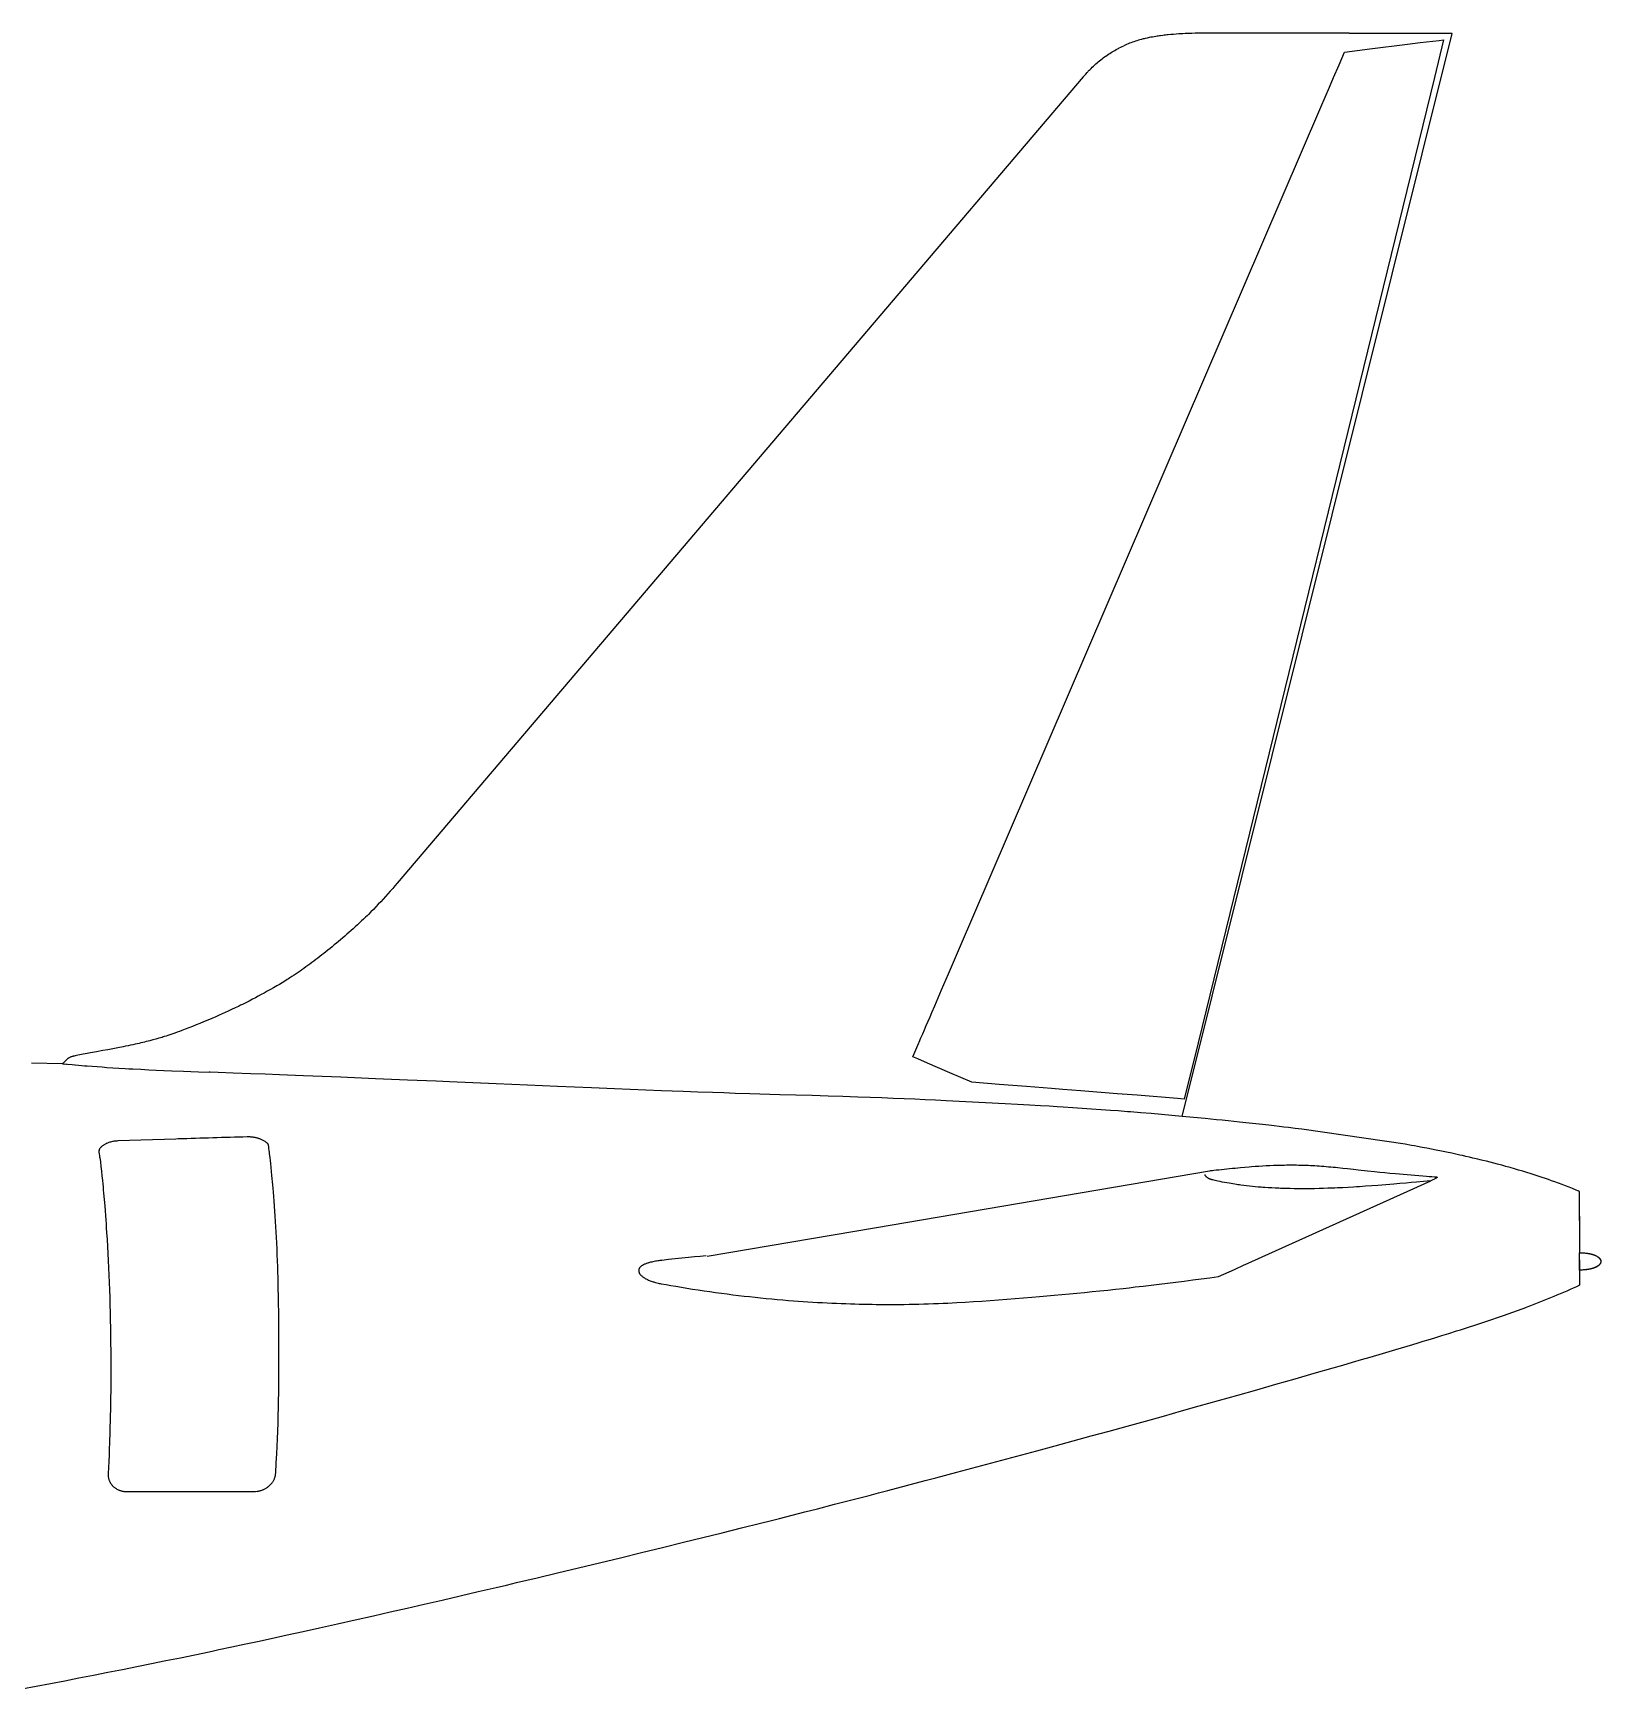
# Model space of a CAD drawing. Extents: x -17108 to 71323, y -8319 to 54197.
# Drawn here: x 18540 to 27521, y 43961 to 53446 of the extents above; entities that cross this region are included whole.
import ezdxf

# ---------------------------------------------------------------- set-up
doc = ezdxf.new("R2010")
doc.units = 0
doc.layers.get('0').update_dxf_attribs({"linetype": 'CONTINUOUS'})

msp = doc.modelspace()

# ---------------------------------------------------------------- linework, layer by layer
at = {"color": 7}
for p, q in [((25122.5, 47240.3), (26668.7, 53444)), ((26080.1, 53445.9), (26669.1, 53445.9)), ((26620.5, 53407.7), (26567.8, 53192.4)), ((24555.5, 53194.7), (20626.5, 48575.9)), ((26567.8, 53192.4), (25213.8, 47661.6)), ((25213.8, 47661.6), (25135, 47339.6)), ((18737.8, 47570.1), (18721.2, 47554.4)), ((18737.8, 47570.1), (18721.2, 47554.4)), ((25135, 47339.6), (25095.3, 47342.8)), ((25483.6, 46391.6), (26546.9, 46871.9)), ((27399.3, 46359.6), (27399.4, 46459.5))]:
    msp.add_line(p, q, dxfattribs=at)
at = {"color": 7, "ltscale": 0.000884315}
msp.add_line((18707.8, 47541.5), (18707.8, 47541.5), dxfattribs=at)
at = {"color": 7, "ltscale": 0.055188}
msp.add_line((18710.3, 47541.3), (18712.5, 47541.1), dxfattribs=at)
at = {"color": 7, "ltscale": 0.060662}
msp.add_line((18718.8, 47540.6), (18721.3, 47540.4), dxfattribs=at)
at = {"color": 7, "ltscale": 0.015385}
msp.add_line((18732, 47539.4), (18732.6, 47539.4), dxfattribs=at)
at = {"color": 7, "ltscale": 0.045091}
msp.add_line((18779.8, 47535.2), (18781.6, 47535.1), dxfattribs=at)
at = {"color": 7, "ltscale": 0.000308816}
msp.add_line((25122.5, 47240.3), (25122.5, 47240.2), dxfattribs=at)
msp.add_line((25122.5, 47240.3), (25122.5, 47240.2), dxfattribs=at)
at = {"color": 7, "ltscale": 0.379585}
msp.add_line((19372.2, 47111), (19357, 47110.6), dxfattribs=at)
at = {"color": 7, "ltscale": 9.76563e-05}
msp.add_line((27399.3, 46810.3), (27399.3, 46810.3), dxfattribs=at)
msp.add_line((27399.3, 46810.3), (27399.3, 46810.3), dxfattribs=at)
at = {"color": 7, "ltscale": 0.029786}
msp.add_line((27399.3, 46274.1), (27399.3, 46275.3), dxfattribs=at)
at = {"color": 7, "ltscale": 0.020221}
msp.add_line((27399.3, 46273.3), (27399.3, 46274.1), dxfattribs=at)
at = {"color": 7}
for points in [[(25269.1, 53445.9), (25256.9, 53445.9), (25244.8, 53445.8), (25228.7, 53445.6), (25212.6, 53445.4), (25196.6, 53445.1), (25177.6, 53444.6), (25158.7, 53444), (25149.3, 53443.6), (25139.9, 53443.2), (25127.4, 53442.6), (25115, 53441.9), (25102.7, 53441.2), (25087.4, 53440.1), (25072.2, 53438.9), (25057.1, 53437.6), (25042.1, 53436.1), (25034.6, 53435.4), (25027.2, 53434.5), (25019.8, 53433.7), (25012.5, 53432.8), (24999, 53431), (24992.2, 53430.1), (24985.4, 53429.1), (24978.8, 53428.1), (24972.3, 53427), (24962.4, 53425.4), (24952.6, 53423.6), (24942.8, 53421.8), (24933.1, 53419.9), (24921.9, 53417.5), (24910.8, 53415), (24905.2, 53413.7), (24899.7, 53412.4), (24894.3, 53411), (24888.9, 53409.6), (24880.2, 53407.2), (24871.6, 53404.8), (24863.1, 53402.3), (24854.7, 53399.7), (24846.3, 53396.9), (24837.8, 53394), (24829.3, 53390.9), (24820.9, 53387.8), (24812.6, 53384.5), (24804.4, 53381.1), (24796.3, 53377.6), (24788.3, 53373.9)], [(26080.1, 53445.9), (26031.6, 53445.9), (25809.5, 53445.9), (25690.2, 53445.9), (25476.1, 53445.8), (25384.8, 53445.8), (25338.8, 53445.8), (25269.1, 53445.9)], [(26052.7, 53337.7), (26197.4, 53355.5), (26414.1, 53382.2), (26486.3, 53391.2), (26522.4, 53395.6), (26558.5, 53400.1), (26594.5, 53404.5), (26620.5, 53407.7)], [(24555.5, 53194.7), (24562.7, 53203.1), (24570.1, 53211.4), (24577.5, 53219.6), (24581.3, 53223.6), (24585.1, 53227.6), (24590.1, 53232.9), (24595.3, 53238.1), (24600.4, 53243.3), (24607.2, 53249.9), (24614, 53256.4), (24620.9, 53262.8), (24627.9, 53269), (24634.9, 53275.2), (24642.1, 53281.3), (24649.3, 53287.3), (24656.3, 53293), (24663.5, 53298.5), (24670.7, 53304), (24678, 53309.4), (24685.4, 53314.7), (24692.9, 53319.8), (24700.4, 53324.9), (24708, 53329.9), (24715, 53334.3), (24722.1, 53338.7), (24729.2, 53342.9), (24736.5, 53347.1), (24743.7, 53351.2), (24748.3, 53353.7), (24752.8, 53356.2), (24757.5, 53358.6), (24762.1, 53361.1), (24771.5, 53365.8), (24779.8, 53369.9), (24788.3, 53373.9)], [(25990.3, 53192.4), (26021.5, 53265), (26052.7, 53337.7)], [(23614, 47661.6), (23616, 47666.2), (23626, 47689.5), (23636.2, 47713.1), (23646.3, 47736.7), (23657, 47761.6), (23667.7, 47786.4), (23678.2, 47811), (23688.8, 47835.5), (23705.4, 47874.2), (23744.8, 47966.1), (23784.1, 48057.6), (23847, 48203.9), (24022.7, 48612.8), (25916.9, 53021.5), (25965.8, 53135.4), (25990.3, 53192.4)], [(20626.5, 48575.9), (20613.3, 48560.5), (20600, 48545.1), (20586.5, 48529.9), (20573, 48514.8), (20559.3, 48499.8), (20545.5, 48484.8), (20531.7, 48470), (20517.7, 48455.3), (20503.6, 48440.8), (20489.5, 48426.3), (20475.2, 48411.9), (20460.8, 48397.7)], [(20460.9, 48397.7), (20453, 48390), (20445.2, 48382.4), (20433.4, 48371), (20421.5, 48359.8), (20409.7, 48348.6), (20397.7, 48337.5), (20385.8, 48326.5), (20373.8, 48315.6), (20361.8, 48304.8), (20349.7, 48294.1), (20337.7, 48283.5), (20325.7, 48273), (20313.6, 48262.6), (20301.5, 48252.3), (20289.5, 48242.2), (20277.4, 48232.1), (20265.4, 48222.2), (20253.4, 48212.4), (20241.5, 48202.7), (20229.5, 48193.1), (20217.6, 48183.7), (20205.7, 48174.3), (20194, 48165.2), (20182.2, 48156.1), (20170.6, 48147.2), (20158.9, 48138.3), (20147.5, 48129.7), (20136, 48121.1), (20124.7, 48112.8), (20113.4, 48104.5), (20102.4, 48096.4), (20091.3, 48088.4), (20080.5, 48080.7), (20069.7, 48073)], [(20069.8, 48073), (20058.8, 48065.3), (20047.3, 48057.4), (20035.4, 48049.4), (20023.1, 48041.2), (20010.5, 48033.1), (20003.3, 48028.5), (19996.1, 48024), (19981.4, 48014.8), (19966.5, 48005.7), (19951.4, 47996.7), (19936.1, 47987.7), (19927.1, 47982.4), (19918.1, 47977.2), (19900, 47966.9), (19881.8, 47956.7), (19863.8, 47946.7), (19846.9, 47937.6), (19830.2, 47928.6), (19813.8, 47919.9), (19797.6, 47911.5), (19787.6, 47906.3), (19777.7, 47901.2), (19758.3, 47891.5), (19739.5, 47882.1), (19728.8, 47876.9), (19715.9, 47870.6), (19696.8, 47861.5), (19677.5, 47852.3), (19657.6, 47843), (19640.6, 47835.2), (19623.2, 47827.4), (19605.5, 47819.5), (19587.5, 47811.5), (19564.2, 47801.4), (19540.6, 47791.4), (19516.8, 47781.4), (19495.7, 47772.6), (19474.5, 47764), (19453.5, 47755.6), (19432.5, 47747.3), (19412, 47739.4), (19401.8, 47735.5), (19391.7, 47731.7), (19378.3, 47726.8), (19365.2, 47722), (19352.2, 47717.3), (19335.2, 47711.4), (19318.4, 47705.6), (19312.8, 47703.8), (19302.7, 47700.5), (19291.9, 47697.1), (19285.4, 47695.1), (19278.7, 47693.1), (19269.9, 47690.6), (19260.9, 47688), (19243.7, 47683.2), (19226.3, 47678.5), (19209, 47673.9), (19198.5, 47671.2), (19188.3, 47668.6), (19178.3, 47666.1), (19168.7, 47663.7), (19158, 47661.2), (19148, 47658.8), (19136.8, 47656.4), (19124, 47653.6), (19111, 47650.8), (19097.9, 47648.1), (19084.7, 47645.3), (19070.4, 47642.4), (19055.9, 47639.4), (19026.5, 47633.6), (18997.6, 47627.9), (18968.7, 47622.4), (18940.4, 47617), (18903.9, 47610.2), (18869.7, 47604), (18849.4, 47600.3), (18827.5, 47596.3), (18807.1, 47592.5), (18797.3, 47590.7), (18788.8, 47589), (18781.3, 47587.5), (18775.4, 47586.2), (18772.8, 47585.6), (18770.2, 47585), (18767.7, 47584.3), (18764, 47583.3), (18760.3, 47582.1), (18756.7, 47580.8), (18753.2, 47579.4), (18749.9, 47577.9), (18747.2, 47576.5), (18744.7, 47575.1), (18742.4, 47573.7), (18740.4, 47572.3), (18738.9, 47571.1), (18737.8, 47570.1)], [(23579.5, 47581.6), (23585.2, 47595), (23596.8, 47621.6), (23602.5, 47634.9), (23614, 47661.6)], [(18707.7, 47541.6), (18531.6, 47545.3)], [(18707.7, 47541.6), (18707.7, 47541.6), (18707.7, 47541.6), (18707.7, 47541.6), (18707.7, 47541.6), (18707.7, 47541.5), (18708.7, 47541.4), (18714.3, 47540.9), (18736.3, 47539.1), (18764.7, 47536.6), (18781.6, 47535), (18799.8, 47533.5), (18816.8, 47532), (18834.2, 47530.7), (18850.1, 47529.5)], [(18850.1, 47529.5), (18878.3, 47527.3), (18906.8, 47525.3), (18935, 47523.3), (18963.5, 47521.3), (18997.6, 47519.1), (19032, 47516.9), (19066.8, 47514.8), (19089.1, 47513.6), (19111.6, 47512.3), (19156.8, 47510), (19202.4, 47507.7), (19245.8, 47505.7), (19289.8, 47503.7), (19334.4, 47501.8)], [(23918.6, 47436), (23791.5, 47490.6), (23664.3, 47545.2), (23607.7, 47569.5), (23579.5, 47581.6)], [(19334.4, 47501.8), (19401.6, 47499.1), (19444.5, 47497.4), (19487.7, 47495.7), (19549.2, 47493.4)], [(20303.6, 47464.4), (20089, 47473), (19950.9, 47478.5), (19869.7, 47481.7), (19787.2, 47484.8), (19687, 47488.5), (19600.3, 47491.6), (19554.6, 47493.2), (19549.2, 47493.4)], [(22140.3, 47387.4), (21960.5, 47394.6), (21871.6, 47398.2), (21739.3, 47403.6), (21543.5, 47411.8), (21372.8, 47419), (21192.8, 47426.7), (20925.6, 47438.2), (20848.3, 47441.6), (20685.3, 47448.5), (20500.8, 47456.3), (20341.3, 47462.9), (20303.6, 47464.4)], [(25095.3, 47342.8), (24865.4, 47361), (24750.5, 47370.1), (24542.6, 47386.5), (24438.6, 47394.8), (24373.7, 47399.9), (24230.7, 47411.3), (24074.6, 47423.7), (23918.6, 47436)], [(24108.6, 47313.1), (23770.6, 47330.1), (23710.1, 47333), (23651, 47335.8), (23591.7, 47338.5), (23530.6, 47341.1), (23468, 47343.7), (23401.9, 47346.3), (23336, 47348.7), (23264, 47351.3), (23221.7, 47352.7), (23179.5, 47354), (23095, 47356.6), (23002.5, 47359.4), (22910.1, 47362), (22817.4, 47364.6), (22703.8, 47367.9), (22646.9, 47369.6), (22561.4, 47372.2), (22497.2, 47374.3), (22432.8, 47376.5), (22348.3, 47379.4), (22263.5, 47382.6), (22202, 47384.9), (22140.3, 47387.4)], [(25122.5, 47240.2), (25063.3, 47245.7), (25004.2, 47250.9), (24945, 47256), (24885.9, 47261), (24826.8, 47265.8), (24810, 47267.1), (24756, 47271.3), (24712, 47274.7), (24658, 47278.7), (24604, 47282.6), (24550, 47286.3), (24495.8, 47290), (24441.6, 47293.6), (24406.9, 47295.8), (24360.8, 47298.6), (24311.8, 47301.6), (24248.8, 47305.3), (24179.8, 47309.2), (24108.6, 47313.1)], [(26400.6, 47080.3), (25807.3, 47166.9), (25769.8, 47171.5), (25732.4, 47176), (25705, 47179.2), (25677.7, 47182.4), (25648.8, 47185.8), (25619.9, 47189.1), (25563.7, 47195.4), (25507.4, 47201.5), (25451.1, 47207.6), (25418.3, 47211), (25385.5, 47214.4), (25352.6, 47217.8), (25319.7, 47221.1), (25254, 47227.7), (25188.3, 47234), (25122.5, 47240.3)], [(18921.7, 47056.3), (18920.9, 47055.3), (18920.2, 47054.2), (18919.6, 47053.1), (18919.1, 47052), (18918.7, 47050.8), (18918.4, 47049.7), (18918.2, 47048.5), (18918.1, 47047.2), (18918.1, 47046), (18918.2, 47044.7)], [(19025.5, 47099.5), (19020.3, 47099.2), (19015, 47098.8), (19009.8, 47098.3), (19004.6, 47097.6), (18999.5, 47096.8), (18994.4, 47095.8), (18989.4, 47094.7), (18984.5, 47093.5), (18979.7, 47092.2), (18974.9, 47090.7), (18970.3, 47089.1), (18965.9, 47087.3), (18961.5, 47085.5), (18959.4, 47084.5), (18957.3, 47083.5), (18953.8, 47081.7), (18950.3, 47079.8), (18947, 47077.9), (18943.8, 47075.9), (18940.7, 47073.8), (18937.8, 47071.6), (18934.9, 47069.4), (18932, 47066.9), (18929.2, 47064.4), (18926.5, 47061.7), (18924, 47059), (18921.7, 47056.3)], [(19357, 47110.6), (19292.3, 47108.5), (19225.1, 47106.3), (19157.4, 47104), (19091.9, 47101.8), (19025.5, 47099.5)], [(19798.5, 47121.1), (19793.4, 47121.6), (19788.2, 47122.1), (19783, 47122.4), (19777.8, 47122.6), (19772.6, 47122.7), (19767.3, 47122.6)], [(19815.3, 47118.1), (19812.5, 47118.7), (19809.8, 47119.3), (19807.1, 47119.8), (19804.4, 47120.2), (19801.4, 47120.6), (19798.5, 47121.1)], [(19882.4, 47086.2), (19879.7, 47088.5), (19876.9, 47090.7), (19873.6, 47093.2), (19870.1, 47095.7), (19866.4, 47098), (19862.6, 47100.3), (19858.6, 47102.5), (19854.5, 47104.6), (19850.2, 47106.7), (19845.8, 47108.6), (19842.6, 47109.9), (19839.4, 47111.1), (19836.1, 47112.3), (19833.6, 47113.2), (19831, 47114), (19828.5, 47114.8), (19823.3, 47116.2), (19820.7, 47116.9), (19818, 47117.5), (19815.3, 47118.1)], [(19888.8, 47075), (19888.5, 47076.5), (19888.1, 47078), (19887.5, 47079.5), (19886.8, 47080.9), (19885.9, 47082.3), (19884.9, 47083.6), (19883.7, 47084.9), (19882.4, 47086.2)], [(27399.3, 46810.3), (27379.3, 46818.5), (27359.3, 46826.5), (27339.2, 46834.4), (27319.1, 46842.2), (27298.9, 46849.8), (27278.7, 46857.3), (27258.4, 46864.7), (27238, 46871.9), (27220.6, 46878.1), (27203.1, 46884.1), (27185.5, 46890), (27168, 46895.8), (27156.3, 46899.7), (27144.5, 46903.5), (27121, 46911), (27097.5, 46918.4), (27073.6, 46925.7), (27049.6, 46932.8), (27025.6, 46939.8), (27001.6, 46946.7), (26977.5, 46953.5), (26953.4, 46960.1), (26929.3, 46966.5), (26908.1, 46972.1), (26886.9, 46977.6), (26865.7, 46982.9), (26844.5, 46988.2), (26830.3, 46991.7), (26816.1, 46995.1), (26787.7, 47001.9), (26767.8, 47006.6), (26747.8, 47011.1), (26727.7, 47015.7), (26712.7, 47019), (26697.7, 47022.3), (26667.6, 47028.8), (26637.5, 47035.2), (26607.3, 47041.4), (26577.1, 47047.4), (26550.7, 47052.6), (26524.3, 47057.7), (26497.8, 47062.7), (26471.3, 47067.7), (26453.6, 47070.9), (26435.9, 47074.1), (26400.6, 47080.3)], [(18923, 47005.2), (18926, 46979.6), (18929, 46953.5), (18931.8, 46926.9), (18934.7, 46899.8), (18937.5, 46872.2), (18939.1, 46854.8), (18940.8, 46836.9), (18942.5, 46818.9), (18944.1, 46801.1), (18947.2, 46764.9), (18950.2, 46728.2), (18952.4, 46700.2), (18954.6, 46671.9), (18956.3, 46648.1), (18958, 46624.1), (18959.6, 46599.8), (18961.2, 46575.4), (18963.7, 46535.5), (18966.1, 46495.1), (18968.3, 46454.7), (18970.4, 46413.8), (18972.4, 46372.4), (18974.2, 46330.6), (18975.9, 46288.4), (18977.5, 46245.9), (18978.9, 46203.5), (18980.2, 46160.2), (18981.3, 46116.7), (18982.3, 46073.4), (18983.2, 46029.6), (18983.9, 45985.9), (18984.5, 45942), (18985, 45897.7), (18985.1, 45875.6), (18985.2, 45853.5), (18985.3, 45823.9), (18985.4, 45794.2), (18985.3, 45764.5), (18985.2, 45731), (18985, 45697.7), (18984.6, 45664.5), (18984.2, 45631.4), (18983.5, 45587.3), (18983.1, 45565.4), (18982.2, 45521.5), (18981.6, 45499.7), (18980.5, 45456.6), (18979.8, 45434), (18979.1, 45411.3), (18978.5, 45391.1), (18977.8, 45370.9)], [(19938.6, 45361.1), (19939.5, 45382.8), (19940.5, 45404.6), (19941.3, 45425.7), (19942.1, 45446.9), (19943.1, 45476), (19944.1, 45505.1), (19944.9, 45534.4), (19945.7, 45563.7), (19946.4, 45593.3), (19946.9, 45623.4), (19947.3, 45646), (19947.7, 45668.5), (19947.9, 45690.9), (19948.2, 45713.2), (19948.4, 45735.9), (19948.5, 45758.7), (19948.7, 45804.2), (19948.8, 45849.4), (19948.8, 45894.6), (19948.7, 45940.2), (19948.5, 45985.5), (19948.1, 46030.4), (19947.7, 46075.3), (19947.2, 46120.4), (19946.5, 46165.6), (19945.7, 46210.2), (19944.8, 46254.8), (19943.7, 46299.3), (19943.1, 46321.3), (19942.5, 46343.2), (19941.4, 46378.1), (19940.2, 46412.9), (19938.9, 46447.5), (19937.5, 46481.7), (19936, 46515.5), (19934.4, 46546.8), (19932.8, 46577.8), (19931.1, 46608.4), (19929.3, 46638.6), (19927.3, 46668.4), (19925.3, 46697.7), (19923.3, 46726.7), (19921.1, 46755.3), (19919.1, 46780.5), (19917, 46805.4), (19914.9, 46830), (19911.7, 46866.1), (19910, 46883.8), (19908.4, 46901.3), (19906, 46924.6), (19903.7, 46947.6), (19901.3, 46970.2), (19899.4, 46986.9), (19897.5, 47003.4), (19894.7, 47027.8), (19893.7, 47035.8)], [(25869.1, 46956.9), (25857.6, 46957.6), (25846.2, 46958.1), (25834.8, 46958.6), (25823.4, 46959.1), (25812, 46959.4), (25800.5, 46959.7), (25789.1, 46959.9), (25777.7, 46960.1), (25766.3, 46960.2), (25754.9, 46960.3), (25743.6, 46960.3), (25732.2, 46960.2), (25720.9, 46960.1), (25709.6, 46959.9), (25698.3, 46959.7), (25687, 46959.4), (25666.2, 46958.8), (25645.3, 46958.1), (25624.6, 46957.2), (25603.8, 46956.1), (25583.1, 46955), (25562.3, 46953.7), (25541.5, 46952.3), (25520.6, 46950.8), (25507.3, 46949.8), (25481.8, 46947.8), (25456.1, 46945.5), (25440.9, 46944.1), (25425.6, 46942.7), (25410.2, 46941.2), (25394.7, 46939.6), (25379.1, 46937.9), (25347.7, 46934.6), (25332.2, 46932.9), (25317.9, 46931.4)], [(26582.8, 46892), (26568, 46892.9), (26553.1, 46893.8), (26538.1, 46894.8), (26522.9, 46895.9), (26500.8, 46897.5), (26478.5, 46899.2), (26456.2, 46901), (26433.9, 46902.8), (26411.7, 46904.7), (26389.5, 46906.6), (26367.2, 46908.7), (26344.9, 46910.7), (26311.6, 46914), (26282.9, 46916.8), (26254.2, 46919.8), (26225.3, 46922.9), (26184.3, 46927.3), (26131.1, 46933.1), (26104.4, 46936.1), (26070, 46939.7), (26042.6, 46942.6), (26015.3, 46945.3), (26001.7, 46946.6), (25988.2, 46947.8), (25974.7, 46949.1), (25961.3, 46950.2), (25947.9, 46951.3), (25934.6, 46952.4), (25921.4, 46953.4), (25908.2, 46954.4), (25895.1, 46955.3), (25882, 46956.1), (25869.1, 46956.9)], [(25279.4, 46926.7), (23360.9, 46600.2), (22402.1, 46437)], [(25298, 46876.1), (25295.3, 46876.7), (25292.7, 46877.5), (25290.5, 46878.1), (25288.4, 46878.8), (25286.4, 46879.4), (25284.5, 46880.1), (25281.9, 46881.1), (25279.3, 46882.2), (25276.7, 46883.4), (25275.1, 46884.2), (25273.5, 46885), (25272.1, 46885.8), (25270.7, 46886.6), (25268.8, 46887.8), (25266.9, 46889), (25265.1, 46890.4), (25264, 46891.2), (25262.9, 46892.1), (25262, 46893), (25261.1, 46893.8), (25259.9, 46895.1), (25258.8, 46896.4), (25257.7, 46897.8), (25256.6, 46899.4), (25256.1, 46900.3), (25255.6, 46901.2), (25255.1, 46902.4), (25254.6, 46903.6), (25254.2, 46904.9), (25254, 46906.2), (25253.9, 46906.6)], [(25317.9, 46931.4), (25303.5, 46929.9), (25297.1, 46929.2), (25290.8, 46928.4), (25284.8, 46927.6), (25279.5, 46926.7)], [(25830.5, 46825.7), (25808.4, 46825.6), (25786.2, 46825.7), (25764.1, 46825.9), (25741.9, 46826.3), (25719.7, 46826.8), (25708.5, 46827.1), (25697.3, 46827.5), (25686.4, 46827.9), (25675.5, 46828.3), (25655.4, 46829.2), (25635.4, 46830.3), (25615.3, 46831.5), (25595.4, 46832.8), (25585.5, 46833.5), (25575.5, 46834.3), (25558.6, 46835.7), (25541.7, 46837.2), (25524.9, 46838.8), (25508.2, 46840.6), (25491.7, 46842.5), (25475.2, 46844.5), (25458.9, 46846.6), (25450.2, 46847.8), (25441.6, 46849), (25433.1, 46850.2), (25424.7, 46851.5), (25413.5, 46853.2), (25402.4, 46855), (25391.3, 46856.9), (25378.2, 46859.3), (25365.2, 46861.7), (25352.3, 46864.2), (25339.6, 46866.8), (25327, 46869.4), (25312.4, 46872.7), (25298, 46876.1)], [(26546.9, 46871.9), (26505.8, 46868), (26464.8, 46864.2), (26435.3, 46861.4), (26405.7, 46858.7), (26370.5, 46855.6), (26335.2, 46852.5), (26311.8, 46850.5), (26288.4, 46848.6), (26265.6, 46846.7), (26242.9, 46844.9), (26208.2, 46842.3), (26173.6, 46839.8), (26155.7, 46838.6), (26137.9, 46837.4), (26121, 46836.3), (26104.2, 46835.3), (26073.8, 46833.5), (26043.4, 46831.9), (26028.1, 46831.1), (26012.9, 46830.4), (25997.7, 46829.8), (25982.5, 46829.1), (25957.2, 46828.2), (25931.9, 46827.4), (25906.5, 46826.8), (25881.2, 46826.2), (25855.9, 46825.9), (25843.2, 46825.8), (25830.5, 46825.7)], [(26583.5, 46891.3), (26583.5, 46891), (26583.4, 46890.8), (26583.1, 46890.3), (26582.7, 46889.8), (26582.1, 46889.4), (26581.5, 46888.9), (26580.5, 46888.2), (26579.4, 46887.5), (26578, 46886.8), (26575, 46885.2), (26571.7, 46883.6), (26567.5, 46881.5), (26558.9, 46877.5), (26550.6, 46873.6), (26546.9, 46871.9)], [(27399.7, 46644), (27399.7, 46706.4), (27399.5, 46768.7), (27399.3, 46810.3)], [(27399.7, 46668.5), (27399.7, 46668.8), (27399.7, 46668.7), (27399.7, 46668.1), (27399.7, 46620.3), (27399.7, 46554.3), (27399.5, 46483.6), (27399.4, 46459.5)], [(22141.6, 46415.2), (22135.7, 46414.5), (22129.8, 46413.8), (22124.6, 46413.1), (22119.4, 46412.4), (22112.1, 46411.3), (22104.9, 46410.1), (22097.8, 46408.8), (22090.9, 46407.5), (22084, 46406), (22077.3, 46404.4), (22071, 46402.8), (22067.9, 46401.9), (22064.7, 46401), (22061.9, 46400.1), (22059, 46399.2), (22054.7, 46397.8), (22050.5, 46396.2), (22046.4, 46394.6), (22042.4, 46392.9), (22038.6, 46391.1), (22036.8, 46390.2), (22035, 46389.2), (22032.7, 46387.9), (22030.4, 46386.6), (22028.3, 46385.2), (22025.8, 46383.4), (22023.4, 46381.6), (22021.1, 46379.7), (22020.1, 46378.8), (22019.1, 46377.8), (22017.5, 46376.1), (22016.1, 46374.4), (22014.7, 46372.6), (22013.6, 46370.9), (22012.5, 46369), (22011.6, 46367.2), (22010.8, 46365.3), (22010.2, 46363.3), (22010, 46362.3), (22009.8, 46361.4), (22009.6, 46360.4), (22009.5, 46359.4), (22009.4, 46358.4), (22009.3, 46357.3), (22009.4, 46355.3), (22009.6, 46353.3), (22009.9, 46351.2), (22010.4, 46349.2), (22010.7, 46348.1), (22011.1, 46347.1), (22011.9, 46344.9), (22012.9, 46342.8), (22014.1, 46340.7), (22015.4, 46338.6), (22016.6, 46336.8), (22017.9, 46335.1), (22019.3, 46333.4), (22020.4, 46332.2), (22021.5, 46330.9), (22022.7, 46329.7), (22024, 46328.4), (22026.6, 46326), (22029.4, 46323.6), (22032.3, 46321.3), (22035.4, 46319), (22038.7, 46316.8), (22042.1, 46314.6), (22044.2, 46313.4), (22046.3, 46312.1), (22050.7, 46309.7), (22055.2, 46307.3), (22059.9, 46305.1), (22065, 46302.8), (22070.2, 46300.6), (22075.5, 46298.5), (22081, 46296.5), (22086.6, 46294.6), (22092.2, 46292.7), (22095.7, 46291.7), (22099.2, 46290.7), (22106.2, 46288.7), (22113.4, 46286.9), (22120.6, 46285.2), (22126.5, 46283.9), (22132.4, 46282.7), (22138.3, 46281.6)], [(22395.7, 46441.8), (22362.1, 46438.6), (22328.5, 46435.3), (22294.8, 46431.9), (22256.7, 46427.9), (22218.5, 46423.8), (22180.1, 46419.6), (22141.6, 46415.2)], [(25330.9, 46322.7), (25422, 46363.8), (25477.7, 46389), (25483.6, 46391.6)], [(27399.4, 46459.5), (27407.4, 46459.3), (27411.3, 46459.1), (27415.2, 46459), (27420.9, 46458.6), (27426.6, 46458.1), (27432.2, 46457.6), (27437.7, 46457), (27443.9, 46456.1), (27449.9, 46455.2), (27455.7, 46454.1), (27458.7, 46453.5), (27461.5, 46452.8), (27464.3, 46452.2), (27467, 46451.5), (27470.6, 46450.5), (27474.1, 46449.5), (27477.5, 46448.4), (27479.8, 46447.7), (27482.1, 46446.8), (27484.2, 46446), (27486.3, 46445.2), (27489.1, 46444), (27491.8, 46442.8), (27494.4, 46441.5), (27497.5, 46439.9), (27500.5, 46438.2), (27503.2, 46436.4), (27505.8, 46434.6), (27507.1, 46433.6), (27508.3, 46432.6), (27509.4, 46431.7), (27510.5, 46430.7), (27512.4, 46428.8), (27513.3, 46427.9), (27514.2, 46426.9), (27515.4, 46425.4), (27516.5, 46423.9), (27517.5, 46422.4), (27518.3, 46420.8), (27519.2, 46419.1), (27519.9, 46417.3), (27520.5, 46415.5), (27520.9, 46413.7), (27521.2, 46411.8), (27521.3, 46410), (27521.2, 46408.2), (27521.1, 46406.4), (27520.7, 46404.5), (27520.2, 46402.7), (27519.6, 46400.9), (27518.8, 46399.2), (27517.9, 46397.4), (27516.8, 46395.7), (27515.9, 46394.3), (27514.9, 46393), (27513.8, 46391.7), (27512.9, 46390.7), (27512, 46389.8), (27510, 46387.9), (27507.9, 46386), (27505.5, 46384.2), (27503, 46382.5), (27500.4, 46380.8), (27497.6, 46379.2), (27494.6, 46377.6), (27491.6, 46376.1), (27489.6, 46375.2), (27487.7, 46374.4), (27483.6, 46372.8), (27479.4, 46371.2), (27475, 46369.8), (27472.5, 46369), (27470, 46368.3), (27467.4, 46367.6), (27464.7, 46366.9), (27459.3, 46365.7), (27453.7, 46364.6), (27448, 46363.6), (27442.2, 46362.7), (27436.2, 46361.9), (27432.7, 46361.5), (27429.1, 46361.1), (27425.5, 46360.8), (27421.9, 46360.5), (27414.5, 46360), (27406.9, 46359.7), (27399.3, 46359.6)], [(27399.4, 46459.5), (27406.3, 46459.3), (27413.2, 46459.1), (27420, 46458.7), (27426.8, 46458.1), (27433.7, 46457.4), (27437.1, 46457), (27440.5, 46456.6), (27443.8, 46456.1), (27447, 46455.6), (27450.3, 46455.1), (27453.5, 46454.5), (27457.8, 46453.7), (27462.1, 46452.7), (27466.3, 46451.7), (27470.8, 46450.5), (27475.3, 46449.1), (27479.8, 46447.7), (27482, 46446.9), (27484.2, 46446.1), (27486.3, 46445.2), (27488.4, 46444.3), (27490.4, 46443.5), (27492.3, 46442.6), (27494.9, 46441.3), (27497.5, 46439.9), (27500.1, 46438.4), (27502.7, 46436.7), (27505.3, 46435), (27506.5, 46434.1), (27507.7, 46433.1), (27509.3, 46431.8), (27510.8, 46430.4), (27512.3, 46428.9), (27513.9, 46427.2), (27515.4, 46425.4), (27516.1, 46424.5), (27516.7, 46423.5), (27517.6, 46422.2), (27518.3, 46420.8), (27519, 46419.4), (27519.7, 46417.8), (27520.3, 46416), (27520.8, 46414.3), (27521.1, 46412.5), (27521.2, 46410.7), (27521.3, 46408.9), (27521.2, 46407.3), (27520.9, 46405.7), (27520.6, 46404), (27520.1, 46402.5), (27519.6, 46400.9), (27518.8, 46399.1), (27517.8, 46397.3), (27516.8, 46395.6), (27515.6, 46394), (27514.2, 46392.2), (27512.7, 46390.5), (27511.1, 46388.9), (27509.4, 46387.4), (27508.3, 46386.4), (27507.1, 46385.4), (27504.7, 46383.6), (27502.5, 46382.2), (27500.3, 46380.8), (27498.1, 46379.5), (27496.3, 46378.5), (27494.6, 46377.6), (27491.1, 46375.9), (27487.5, 46374.3), (27483.9, 46372.9), (27479.9, 46371.4), (27475.8, 46370.1), (27471.7, 46368.8), (27467.6, 46367.7), (27465, 46367), (27462.3, 46366.4), (27459.4, 46365.7), (27456.5, 46365.1), (27450.8, 46364), (27445.2, 46363.1), (27439.5, 46362.3), (27433.8, 46361.6), (27428, 46361), (27424.5, 46360.7), (27420.9, 46360.4), (27413.7, 46360), (27406.5, 46359.7), (27399.3, 46359.6)], [(27399.3, 46418.5), (27399.3, 46411.8), (27399.3, 46398.7), (27399.3, 46302.9), (27399.3, 46276.6), (27399.3, 46273.7), (27399.3, 46273.3)], [(27521.3, 46410.1), (27521.2, 46408.4), (27521.1, 46406.6), (27520.8, 46404.9), (27520.4, 46403.2), (27519.9, 46401.8), (27519.4, 46400.4), (27518.7, 46399), (27518.3, 46398.1), (27517.7, 46397.1), (27517.1, 46396.1), (27516.5, 46395.1), (27515.8, 46394.1), (27515, 46393.2), (27514.2, 46392.2), (27513.3, 46391.2), (27511.6, 46389.4), (27510.6, 46388.4), (27509.6, 46387.5), (27507.4, 46385.7), (27505.2, 46384), (27503, 46382.5), (27501.5, 46381.5), (27500, 46380.6), (27498.3, 46379.6), (27496.7, 46378.7), (27493.4, 46377), (27490.5, 46375.6), (27487.6, 46374.4), (27484.7, 46373.2), (27482.5, 46372.3), (27480.2, 46371.5), (27475.7, 46370), (27472, 46368.9), (27468.3, 46367.9), (27464.5, 46366.9), (27461.6, 46366.2), (27458.8, 46365.6), (27453.1, 46364.4), (27447.3, 46363.4), (27441.6, 46362.6), (27438.1, 46362.1), (27434.6, 46361.7), (27431.1, 46361.3), (27427.5, 46361), (27420.5, 46360.4), (27413.4, 46360), (27406.4, 46359.7), (27399.3, 46359.6)], [(23831.3, 46173.8), (23879.2, 46176.6), (23927, 46179.5), (23974.9, 46182.6), (24022.7, 46185.9), (24070.6, 46189.2), (24118.5, 46192.8), (24166.4, 46196.4), (24214.2, 46200.2), (24262.1, 46204.1), (24304.7, 46207.7), (24347.3, 46211.5), (24389.9, 46215.3), (24433.2, 46219.3), (24476.4, 46223.3), (24519.6, 46227.5), (24563.5, 46231.9), (24607.4, 46236.3), (24651.3, 46240.9), (24695.9, 46245.6), (24740.5, 46250.4), (24785.1, 46255.3), (24819.1, 46259.1), (24853, 46263), (24899.3, 46268.3), (24945.6, 46273.8), (24991.8, 46279.3), (25039.1, 46285), (25086.3, 46290.9), (25133.5, 46296.8), (25182.9, 46303.1), (25232.3, 46309.5), (25281.6, 46316), (25330.9, 46322.7)], [(22138.3, 46281.6), (22166.4, 46276.6), (22194.4, 46271.7), (22222.4, 46266.9), (22254.2, 46261.5), (22286, 46256.3), (22317.8, 46251.2), (22350.9, 46246.1), (22383.9, 46241.2), (22416.9, 46236.4), (22450, 46231.7), (22483.1, 46227.3), (22516.2, 46222.9), (22549.3, 46218.8), (22581, 46214.9), (22612.7, 46211.2), (22644.5, 46207.6), (22676.2, 46204.2), (22708, 46200.9), (22739.8, 46197.8), (22771.7, 46194.8), (22803.5, 46191.9), (22835.4, 46189.1), (22867.4, 46186.5), (22895.3, 46184.4), (22923.2, 46182.3), (22951.2, 46180.3), (22979.1, 46178.5), (23006.9, 46176.7), (23034.5, 46175.1), (23062.1, 46173.6), (23089.5, 46172.1), (23116.4, 46170.9), (23143.4, 46169.6), (23170, 46168.6), (23196.1, 46167.6), (23222.2, 46166.7), (23247.8, 46165.9), (23272.8, 46165.2), (23298, 46164.6), (23322.3, 46164.2), (23346.7, 46163.7), (23370.5, 46163.4), (23394.2, 46163.2), (23421.1, 46163), (23448.2, 46163), (23475.3, 46163), (23503, 46163.2), (23530.8, 46163.4), (23558.7, 46163.8), (23586.7, 46164.3), (23614.7, 46165), (23642.5, 46165.7), (23670.4, 46166.6), (23698.3, 46167.5), (23726.2, 46168.6), (23754.1, 46169.8), (23779.9, 46171.1), (23805.7, 46172.4), (23831.3, 46173.8)], [(27399.3, 46273.3), (27381.1, 46264.8), (27362.8, 46256.4), (27344.4, 46248.1), (27325.9, 46240), (27307.2, 46231.9), (27288.6, 46223.8), (27269.7, 46215.9), (27250.9, 46208.1), (27232, 46200.3), (27213, 46192.7), (27193.9, 46185.1), (27174.8, 46177.5), (27155.6, 46170.1), (27136.4, 46162.7), (27117.2, 46155.4), (27097.9, 46148.2)], [(23831.2, 45201.9), (23946.5, 45232.6), (24061.5, 45263.3), (24176.3, 45294.1), (24291, 45325), (24394.6, 45353.1), (24498.2, 45381.3), (24601.6, 45409.5), (24705.1, 45437.9), (24808.4, 45466.5), (24911.7, 45495.1), (25014.8, 45523.8), (25117.9, 45552.6), (25220.8, 45581.5), (25331.1, 45612.6), (25441, 45643.7), (25550.7, 45674.8), (25660.1, 45706), (25769.4, 45737.2), (25878.7, 45768.6), (25988, 45800.1), (26043.2, 45816), (26098.3, 45832), (26149.3, 45846.8), (26200.2, 45861.7), (26270.9, 45882.4), (26309.1, 45893.7), (26347.4, 45905), (26379.7, 45914.6), (26412, 45924.3), (26443.7, 45933.8), (26475.4, 45943.3), (26503.3, 45951.8), (26531.3, 45960.3), (26571, 45972.5), (26610.6, 45984.7), (26650.3, 45997), (26694.8, 46011.1), (26717.1, 46018.1), (26739.3, 46025.2), (26769, 46034.8), (26798.6, 46044.4), (26828.2, 46054.1), (26862.1, 46065.3), (26896, 46076.7), (26929.8, 46088.2), (26946.7, 46094), (26963.6, 46099.9), (26990.6, 46109.3), (27017.5, 46118.9), (27044.3, 46128.5), (27071.1, 46138.3), (27097.9, 46148.2)], [(18977.8, 45370.9), (18976.5, 45335), (18975, 45299.3), (18973.5, 45263.9), (18971.9, 45228.8), (18970.2, 45194)], [(19929.9, 45196.6), (19931.1, 45216.3), (19932.3, 45236.5), (19933.4, 45257.3), (19934.6, 45278.4), (19936.3, 45311.9), (19937.8, 45344.6), (19938.6, 45361.1)], [(18970.2, 45194), (18970.1, 45190.4), (18970.1, 45186.7), (18970.2, 45183.1), (18970.5, 45179.4), (18970.9, 45175.9), (18971.5, 45172.3), (18972.2, 45168.8), (18973, 45165.3), (18973.8, 45162.2), (18974.7, 45159.2), (18975.8, 45156.2), (18976.9, 45153.2), (18978.2, 45150.2), (18979.5, 45147.3), (18980.9, 45144.5), (18982.5, 45141.7), (18984.4, 45138.4), (18986.5, 45135.3), (18988.7, 45132.2), (18991.1, 45129.2), (18992.3, 45127.7), (18993.5, 45126.2), (18995.3, 45124.3), (18997.1, 45122.4), (18999, 45120.5), (19001.7, 45118.1), (19004.4, 45115.7), (19007.2, 45113.5), (19009.8, 45111.6), (19012.4, 45109.8), (19015.1, 45108), (19017.8, 45106.4), (19020.7, 45104.8), (19023.9, 45103.1), (19027.2, 45101.5), (19030.6, 45100.1), (19034, 45098.7)], [(19549.3, 44173.9), (19573.5, 44179), (19604.3, 44185.6), (19679.2, 44201.6), (19749.8, 44216.7), (19825.5, 44233), (19904.5, 44250.2), (19994.8, 44269.9), (20087, 44290.1), (20180.6, 44310.8), (20283, 44333.5), (20385.9, 44356.5), (20489.3, 44379.7), (20586.1, 44401.6), (20682.9, 44423.7), (20779.6, 44445.8), (20883.3, 44469.7), (20986.9, 44493.7), (21090.2, 44517.8), (21193.4, 44542), (21251.8, 44555.8), (21310.2, 44569.6), (21426.9, 44597.2), (21543.6, 44625.1), (21664, 44653.9), (21784.4, 44683), (21904.9, 44712.2), (22024.9, 44741.4), (22145, 44770.7), (22265.2, 44800.3), (22376.2, 44827.6), (22487.2, 44855.2), (22598.1, 44882.8), (22707.1, 44910.1), (22761.6, 44923.8), (22816, 44937.6), (22888.5, 44955.9), (22960.8, 44974.4), (23033, 44992.8), (23131.8, 45018.2), (23230.4, 45043.7), (23328.9, 45069.3), (23382.4, 45083.3), (23435.9, 45097.4), (23543.3, 45125.6), (23651.3, 45154.2), (23710.8, 45170), (23831.2, 45201.9)], [(19912.7, 45146.7), (19914.9, 45150.1), (19916.9, 45153.5), (19918.8, 45157), (19920.5, 45160.5), (19922.1, 45164), (19923.6, 45167.6), (19924.9, 45171.1), (19926, 45174.8), (19927, 45178.4), (19927.9, 45182.1), (19928.6, 45185.7), (19929.2, 45189.3), (19929.6, 45193), (19929.9, 45196.6)], [(19034, 45098.7), (19037.3, 45097.5), (19040.7, 45096.4), (19044.1, 45095.5), (19047.5, 45094.6), (19051, 45093.8), (19055.2, 45093), (19059.5, 45092.4), (19063.8, 45091.9), (19067.6, 45091.6), (19071.3, 45091.5), (19075.1, 45091.4)], [(19075.1, 45091.4), (19093.5, 45091.4), (19295.3, 45091.3), (19514.4, 45091.2), (19587.4, 45091.2), (19734.5, 45091.2), (19770.5, 45091.2), (19805.7, 45091.2)], [(19823.5, 45092.4), (19827.3, 45093), (19831.1, 45093.7), (19835, 45094.5), (19838.7, 45095.5), (19842.6, 45096.5), (19846.3, 45097.7), (19850, 45098.9), (19853.7, 45100.3), (19857.4, 45101.8), (19860.9, 45103.4), (19864.4, 45105), (19867.9, 45106.8), (19871.3, 45108.7), (19874.6, 45110.6), (19877.9, 45112.7), (19881.1, 45114.8), (19884.1, 45117), (19887.1, 45119.3), (19890, 45121.6), (19892.8, 45124.1)], [(19892.8, 45124.1), (19895.9, 45126.9), (19898.8, 45129.7), (19901.7, 45132.7), (19904.3, 45135.7), (19906.9, 45138.8), (19909.3, 45141.9), (19911, 45144.2), (19912.7, 45146.7)], [(18475.6, 43960.7), (18557.5, 43976.1), (18639.4, 43991.6), (18721.2, 44007.3), (18803.1, 44023.1), (18886.2, 44039.3), (18969.2, 44055.6), (19052.3, 44072.1), (19135.3, 44088.8), (19218.2, 44105.5), (19301.1, 44122.5), (19383.9, 44139.5), (19466.6, 44156.6), (19549.3, 44173.9)]]:
    msp.add_lwpolyline(points, dxfattribs=at)
for centre, radius, start, end in [((8266.7, 58560.9), 15180.3, 313.45608, 313.52635), ((18710.8, 47565.7), 24.4, 262.94968, 264.24381), ((18770.7, 48219.3), 680.7, 264.86161, 265.21477), ((22172.1, -41681.4), 88836.6, 91.551207, 91.806164), ((14101.3, 46331.6), 5835.1, 6.93153, 7.31985), ((11888.8, 46164.3), 7084.3, 6.81732, 7.13949), ((26061.9, 43576.5), 3499.4, 67.53017, 67.68689), ((19805.6, 45220.6), 129.4, 270.06529, 277.94096)]:
    msp.add_arc(centre, radius, start, end, dxfattribs=at)
for centre, major_axis, ratio, start_param, end_param in [((27368.9, 46398.5), (152.4, 12.4), 0.395399, 0.281342, 0.37608), ((27371.4, 46404.6), (149.9, 5.7), 0.386399, 0.080025, 0.204493)]:
    msp.add_ellipse(centre, major_axis=major_axis, ratio=ratio, start_param=start_param, end_param=end_param, dxfattribs=at)

doc.saveas('drawing.dxf')
